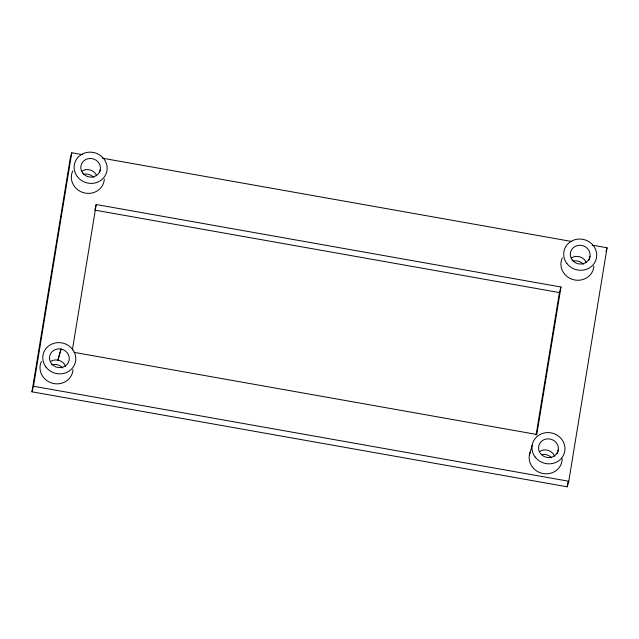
<?xml version="1.0" encoding="UTF-8"?>
<svg xmlns="http://www.w3.org/2000/svg" width="639" height="639" viewBox="0 0 639 639"><rect width="100%" height="100%" fill="white"/><g stroke="black" fill="none" stroke-linecap="round" stroke-linejoin="round"><path stroke-width="0.96" d="M592.321 245.16L607.05 247.772L568.766 481.255L567.216 486.806L31.95 391.811L70.234 158.328L71.784 152.769L82.591 154.694M31.95 391.811L33.5 386.252L71.784 152.769M72.359 350.028L96.217 204.528L560.978 287.015L536.8 434.48L74.004 352.345M536.057 435.119L559.429 292.574L560.978 287.015M567.216 486.806L568.023 481.886M99.564 172.274L100.339 169.503M94.923 209.161L96.217 204.528M57.806 360.14L60.905 349.054M65.609 366.427A9.952 9.329 15.6 0 0 58.029 360.156L61.12 349.07L58.54 348.886A9.952 9.329 15.6 0 0 49.491 357.936A9.952 9.329 15.6 0 0 58.524 367.561A9.952 9.329 15.6 0 0 69.148 360.188L69.268 357.744A9.952 9.329 15.6 0 0 61.12 349.07M529.356 455.287L532.143 445.311M588.958 260.097L589.989 256.407M606.02 251.478L607.05 247.772M557.224 453.642L558.254 449.952M58.029 360.156L55.441 359.965A9.952 9.329 15.6 0 0 50.625 361.474M102.232 158.176L571.689 241.494M94.668 210.087L559.429 292.574M33.5 386.252L568.766 481.255M541.353 454.656A9.952 9.329 15.6 0 1 551.577 457.804M539.516 451.549A9.952 9.329 15.6 0 1 554.604 456.19M571.25 258.004A9.952 9.329 15.6 0 1 586.338 262.645M81.728 171.18A9.865 9.25 15.6 0 1 96.689 175.781M72.998 369.494A16.582 15.552 15.6 0 1 52.71 383.304A16.582 15.552 15.6 0 1 41.391 361.442M104.333 179.032A16.582 15.552 15.6 0 1 84.052 192.842A16.582 15.552 15.6 0 1 72.734 170.98M593.903 265.92A16.582 15.552 15.6 0 1 573.622 279.73A16.582 15.552 15.6 0 1 562.304 257.868M562.192 458.642A16.582 15.552 15.6 0 1 542.311 473.371A16.582 15.552 15.6 0 1 530.562 451.414M83.541 174.303A9.865 9.25 15.6 0 1 93.685 177.418M573.095 261.111A9.952 9.329 15.6 0 1 583.311 264.258M51.679 364.861A9.952 9.329 15.6 0 1 54.203 364.414L56.783 364.605A9.952 9.329 15.6 0 1 62.654 368M45.968 367.058A16.582 15.552 15.6 0 0 74.396 365.013A16.582 15.552 15.6 0 0 57.494 342.656A16.582 15.552 15.6 0 0 45.968 367.058M77.311 176.588A16.582 15.552 15.6 0 0 105.739 174.551A16.582 15.552 15.6 0 0 88.837 152.194A16.582 15.552 15.6 0 0 77.311 176.588M82.703 173.017A9.865 9.25 15.6 0 0 99.62 171.811A9.865 9.25 15.6 0 0 89.564 158.504A9.865 9.25 15.6 0 0 82.703 173.017M566.881 263.484A16.582 15.552 15.6 0 0 595.308 261.439A16.582 15.552 15.6 0 0 578.407 239.082A16.582 15.552 15.6 0 0 566.881 263.484M572.209 259.953A9.952 9.329 15.6 0 0 589.262 258.731A9.952 9.329 15.6 0 0 579.126 245.312A9.952 9.329 15.6 0 0 572.209 259.953M535.139 457.021A16.582 15.552 15.6 0 0 563.574 454.984A16.582 15.552 15.6 0 0 546.672 432.627A16.582 15.552 15.6 0 0 535.139 457.021M540.466 453.498A9.952 9.329 15.6 0 0 557.527 452.276A9.952 9.329 15.6 0 0 547.391 438.857A9.952 9.329 15.6 0 0 540.466 453.498"/></g></svg>
